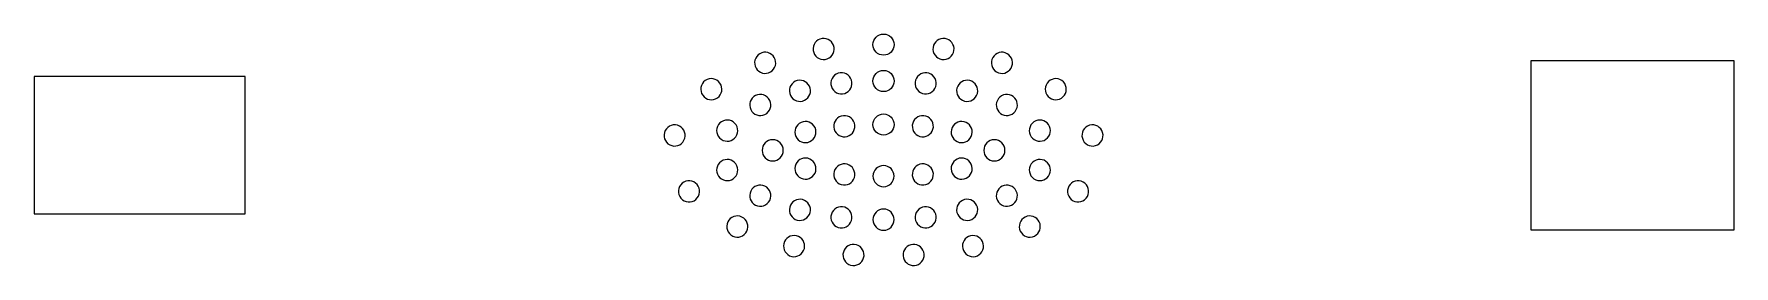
# Model space of a CAD drawing. Header units: millimetres. Extents: x -81 to 81, y -10 to 12.
import ezdxf

# ---------------------------------------------------------------- set-up
doc = ezdxf.new("R2010")
doc.units = ezdxf.units.MM
doc.header["$MEASUREMENT"] = 0
doc.layers.add('layer 1', color=7, linetype='Continuous')

msp = doc.modelspace()

# ---------------------------------------------------------------- linework, layer by layer
at = {"layer": 'layer 1', "color": 250, "lineweight": 20}
for points in [[(61.3485, -6.3212), (80.5985, -6.3212), (80.5985, 9.6788), (61.3485, 9.6788), (61.3485, -6.3212)], [(-80.5124, -4.8212), (-60.5124, -4.8212), (-60.5124, 8.1788), (-80.5124, 8.1788), (-80.5124, -4.8212)]]:
    msp.add_lwpolyline(points, close=True, dxfattribs=at)
for centre in [(0, 11.2), (0, 7.7584), (0, 3.6389)]:
    msp.add_ellipse(centre, major_axis=(0, 1), ratio=1, dxfattribs=at)
for points in [[(-5.8263, 11.7802), (-5.28, 11.861), (-4.7716, 11.4836), (-4.6909, 10.9372), (-4.6909, 10.9372), (-4.6101, 10.3909), (-4.9875, 9.8825), (-5.5339, 9.8018), (-5.5339, 9.8018), (-6.0802, 9.721), (-6.5886, 10.0984), (-6.6693, 10.6448), (-6.6693, 10.6448), (-6.7501, 11.1911), (-6.3727, 11.6995), (-5.8263, 11.7802)], [(5.8263, 11.7802), (6.3727, 11.6995), (6.7501, 11.1911), (6.6693, 10.6448), (6.6693, 10.6448), (6.5886, 10.0984), (6.0802, 9.721), (5.5339, 9.8018), (5.5339, 9.8018), (4.9875, 9.8825), (4.6101, 10.3909), (4.6909, 10.9372), (4.6909, 10.9372), (4.7716, 11.4836), (5.28, 11.861), (5.8263, 11.7802)], [(-11.5406, 10.4265), (-11.0177, 10.604), (-10.4498, 10.324), (-10.2723, 9.801), (-10.2723, 9.801), (-10.0947, 9.278), (-10.3748, 8.7102), (-10.8978, 8.5327), (-10.8978, 8.5327), (-11.4207, 8.3552), (-11.9886, 8.6352), (-12.1661, 9.1582), (-12.1661, 9.1582), (-12.3437, 9.6812), (-12.0636, 10.249), (-11.5406, 10.4265)], [(11.5406, 10.4265), (12.0636, 10.249), (12.3437, 9.6812), (12.1661, 9.1582), (12.1661, 9.1582), (11.9886, 8.6352), (11.4207, 8.3552), (10.8978, 8.5327), (10.8978, 8.5327), (10.3748, 8.7102), (10.0947, 9.278), (10.2723, 9.801), (10.2723, 9.801), (10.4498, 10.324), (11.0177, 10.604), (11.5406, 10.4265)], [(-16.8971, 7.7986), (-16.4457, 8.1167), (-15.8218, 8.0085), (-15.5037, 7.557), (-15.5037, 7.557), (-15.1856, 7.1055), (-15.2938, 6.4817), (-15.7453, 6.1636), (-15.7453, 6.1636), (-16.1967, 5.8455), (-16.8206, 5.9537), (-17.1387, 6.4052), (-17.1387, 6.4052), (-17.4568, 6.8567), (-17.3486, 7.4805), (-16.8971, 7.7986)], [(-4.1041, 8.5311), (-3.5554, 8.5932), (-3.0601, 8.1987), (-2.9979, 7.6499), (-2.9979, 7.6499), (-2.9358, 7.1011), (-3.3303, 6.6059), (-3.8791, 6.5437), (-3.8791, 6.5437), (-4.4278, 6.4816), (-4.9231, 6.8761), (-4.9853, 7.4249), (-4.9853, 7.4249), (-5.0474, 7.9737), (-4.6529, 8.4689), (-4.1041, 8.5311)], [(4.1041, 8.5311), (4.6529, 8.4689), (5.0474, 7.9737), (4.9853, 7.4249), (4.9853, 7.4249), (4.9231, 6.8761), (4.4278, 6.4816), (3.8791, 6.5437), (3.8791, 6.5437), (3.3303, 6.6059), (2.9358, 7.1011), (2.9979, 7.6499), (2.9979, 7.6499), (3.0601, 8.1987), (3.5554, 8.5932), (4.1041, 8.5311)], [(16.8971, 7.7986), (17.3486, 7.4805), (17.4568, 6.8567), (17.1387, 6.4052), (17.1387, 6.4052), (16.8206, 5.9537), (16.1967, 5.8455), (15.7453, 6.1636), (15.7453, 6.1636), (15.2938, 6.4817), (15.1856, 7.1055), (15.5037, 7.557), (15.5037, 7.557), (15.8218, 8.0085), (16.4457, 8.1167), (16.8971, 7.7986)], [(-12.1265, 6.3873), (-11.6307, 6.6305), (-11.0316, 6.4258), (-10.7883, 5.9299), (-10.7883, 5.9299), (-10.5451, 5.4341), (-10.7499, 4.835), (-11.2457, 4.5917), (-11.2457, 4.5917), (-11.7415, 4.3485), (-12.3406, 4.5532), (-12.5839, 5.0491), (-12.5839, 5.0491), (-12.8271, 5.5449), (-12.6223, 6.144), (-12.1265, 6.3873)], [(-8.1717, 7.7999), (-7.6365, 7.9359), (-7.0922, 7.6124), (-6.9561, 7.0771), (-6.9561, 7.0771), (-6.82, 6.5418), (-7.1437, 5.9976), (-7.6789, 5.8615), (-7.6789, 5.8615), (-8.2141, 5.7255), (-8.7584, 6.049), (-8.8945, 6.5843), (-8.8945, 6.5843), (-9.0306, 7.1196), (-8.7069, 7.6638), (-8.1717, 7.7999)], [(8.1717, 7.7999), (8.7069, 7.6638), (9.0306, 7.1196), (8.8945, 6.5843), (8.8945, 6.5843), (8.7584, 6.049), (8.2141, 5.7255), (7.6789, 5.8615), (7.6789, 5.8615), (7.1437, 5.9976), (6.82, 6.5418), (6.9561, 7.0771), (6.9561, 7.0771), (7.0922, 7.6124), (7.6365, 7.9359), (8.1717, 7.7999)], [(12.1265, 6.3873), (12.6223, 6.144), (12.8271, 5.5449), (12.5839, 5.0491), (12.5839, 5.0491), (12.3406, 4.5532), (11.7415, 4.3485), (11.2457, 4.5917), (11.2457, 4.5917), (10.7499, 4.835), (10.5451, 5.4341), (10.7883, 5.9299), (10.7883, 5.9299), (11.0316, 6.4258), (11.6307, 6.6305), (12.1265, 6.3873)], [(-20.7662, 2.8779), (-20.6165, 3.4094), (-20.0642, 3.7191), (-19.5325, 3.5694), (-19.5325, 3.5694), (-19.0009, 3.4197), (-18.6913, 2.8673), (-18.841, 2.3357), (-18.841, 2.3357), (-18.9907, 1.8042), (-19.543, 1.4945), (-20.0747, 1.6442), (-20.0747, 1.6442), (-20.6063, 1.7939), (-20.9159, 2.3463), (-20.7662, 2.8779)], [(-15.6358, 3.6358), (-15.32, 4.0889), (-14.6967, 4.2002), (-14.2436, 3.8844), (-14.2436, 3.8844), (-13.7905, 3.5686), (-13.6792, 2.9453), (-13.995, 2.4922), (-13.995, 2.4922), (-14.3108, 2.0391), (-14.9341, 1.9278), (-15.3872, 2.2436), (-15.3872, 2.2436), (-15.8403, 2.5594), (-15.9516, 3.1827), (-15.6358, 3.6358)], [(-7.6303, 3.9042), (-7.0922, 4.0284), (-6.5552, 3.6928), (-6.431, 3.1547), (-6.431, 3.1547), (-6.3068, 2.6165), (-6.6424, 2.0796), (-7.1805, 1.9554), (-7.1805, 1.9554), (-7.7186, 1.8312), (-8.2556, 2.1668), (-8.3798, 2.7049), (-8.3798, 2.7049), (-8.504, 3.2431), (-8.1684, 3.78), (-7.6303, 3.9042)], [(-3.8101, 4.4775), (-3.2599, 4.5259), (-2.7747, 4.1191), (-2.7262, 3.569), (-2.7262, 3.569), (-2.6778, 3.0188), (-3.0846, 2.5336), (-3.6347, 2.4851), (-3.6347, 2.4851), (-4.1849, 2.4367), (-4.6701, 2.8435), (-4.7186, 3.3936), (-4.7186, 3.3936), (-4.767, 3.9438), (-4.3602, 4.429), (-3.8101, 4.4775)], [(3.8101, 4.4775), (4.3602, 4.429), (4.767, 3.9438), (4.7186, 3.3936), (4.7186, 3.3936), (4.6701, 2.8435), (4.1849, 2.4367), (3.6347, 2.4851), (3.6347, 2.4851), (3.0846, 2.5336), (2.6778, 3.0188), (2.7262, 3.569), (2.7262, 3.569), (2.7747, 4.1191), (3.2599, 4.5259), (3.8101, 4.4775)], [(7.6303, 3.9042), (8.1684, 3.78), (8.504, 3.2431), (8.3798, 2.7049), (8.3798, 2.7049), (8.2556, 2.1668), (7.7186, 1.8312), (7.1805, 1.9554), (7.1805, 1.9554), (6.6424, 2.0796), (6.3068, 2.6165), (6.431, 3.1547), (6.431, 3.1547), (6.5552, 3.6928), (7.0922, 4.0284), (7.6303, 3.9042)], [(15.6358, 3.6358), (15.9516, 3.1827), (15.8403, 2.5594), (15.3872, 2.2436), (15.3872, 2.2436), (14.9341, 1.9278), (14.3108, 2.0391), (13.995, 2.4922), (13.995, 2.4922), (13.6792, 2.9453), (13.7905, 3.5686), (14.2436, 3.8844), (14.2436, 3.8844), (14.6967, 4.2002), (15.32, 4.0889), (15.6358, 3.6358)], [(20.7662, 2.8778), (20.9159, 2.3463), (20.6063, 1.7939), (20.0746, 1.6442), (20.0746, 1.6442), (19.543, 1.4945), (18.9907, 1.8042), (18.841, 2.3358), (18.841, 2.3358), (18.6913, 2.8673), (19.0009, 3.4197), (19.5326, 3.5694), (19.5326, 3.5694), (20.0642, 3.7191), (20.6165, 3.4094), (20.7662, 2.8778)], [(-11.5047, 1.2), (-11.5047, 1.7523), (-11.057, 2.2), (-10.5047, 2.2), (-10.5047, 2.2), (-9.9524, 2.2), (-9.5047, 1.7523), (-9.5047, 1.2), (-9.5047, 1.2), (-9.5047, 0.6477), (-9.9524, 0.2), (-10.5047, 0.2), (-10.5047, 0.2), (-11.057, 0.2), (-11.5047, 0.6477), (-11.5047, 1.2)], [(11.5047, 1.2), (11.5047, 0.6477), (11.057, 0.2), (10.5047, 0.2), (10.5047, 0.2), (9.9524, 0.2), (9.5047, 0.6477), (9.5047, 1.2), (9.5047, 1.2), (9.5047, 1.7523), (9.9524, 2.2), (10.5047, 2.2), (10.5047, 2.2), (11.057, 2.2), (11.5047, 1.7523), (11.5047, 1.2)], [(-15.6358, -1.2358), (-15.9516, -0.7827), (-15.8403, -0.1594), (-15.3872, 0.1564), (-15.3872, 0.1564), (-14.9341, 0.4722), (-14.3108, 0.3609), (-13.995, -0.0922), (-13.995, -0.0922), (-13.6792, -0.5453), (-13.7905, -1.1686), (-14.2436, -1.4844), (-14.2436, -1.4844), (-14.6967, -1.8002), (-15.32, -1.6889), (-15.6358, -1.2358)], [(-7.6303, -1.5042), (-8.1684, -1.38), (-8.504, -0.8431), (-8.3798, -0.3049), (-8.3798, -0.3049), (-8.2556, 0.2332), (-7.7186, 0.5688), (-7.1805, 0.4446), (-7.1805, 0.4446), (-6.6424, 0.3204), (-6.3068, -0.2165), (-6.431, -0.7547), (-6.431, -0.7547), (-6.5552, -1.2928), (-7.0922, -1.6284), (-7.6303, -1.5042)], [(7.6303, -1.5042), (7.0922, -1.6284), (6.5552, -1.2928), (6.431, -0.7547), (6.431, -0.7547), (6.3068, -0.2165), (6.6424, 0.3204), (7.1805, 0.4446), (7.1805, 0.4446), (7.7186, 0.5688), (8.2556, 0.2332), (8.3798, -0.3049), (8.3798, -0.3049), (8.504, -0.8431), (8.1684, -1.38), (7.6303, -1.5042)], [(15.6358, -1.2358), (15.32, -1.6889), (14.6967, -1.8002), (14.2436, -1.4844), (14.2436, -1.4844), (13.7905, -1.1686), (13.6792, -0.5453), (13.995, -0.0922), (13.995, -0.0922), (14.3108, 0.3609), (14.9341, 0.4722), (15.3872, 0.1564), (15.3872, 0.1564), (15.8403, -0.1594), (15.9516, -0.7827), (15.6358, -1.2358)], [(-19.2009, -3.3275), (-19.557, -2.9054), (-19.5034, -2.2745), (-19.0812, -1.9184), (-19.0812, -1.9184), (-18.6591, -1.5623), (-18.0281, -1.6159), (-17.6721, -2.0381), (-17.6721, -2.0381), (-17.316, -2.4602), (-17.3696, -3.0911), (-17.7918, -3.4472), (-17.7918, -3.4472), (-18.2139, -3.8033), (-18.8449, -3.7497), (-19.2009, -3.3275)], [(-3.8101, -2.0775), (-4.3602, -2.029), (-4.767, -1.5438), (-4.7186, -0.9936), (-4.7186, -0.9936), (-4.6701, -0.4435), (-4.1849, -0.0367), (-3.6347, -0.0851), (-3.6347, -0.0851), (-3.0846, -0.1336), (-2.6778, -0.6188), (-2.7262, -1.169), (-2.7262, -1.169), (-2.7747, -1.7191), (-3.2599, -2.1259), (-3.8101, -2.0775)], [(0, -2.2389), (-0.5523, -2.2389), (-1, -1.7912), (-1, -1.2389), (-1, -1.2389), (-1, -0.6866), (-0.5523, -0.2389), (0, -0.2389), (0, -0.2389), (0.5523, -0.2389), (1, -0.6866), (1, -1.2389), (1, -1.2389), (1, -1.7912), (0.5523, -2.2389), (0, -2.2389)], [(3.8101, -2.0775), (3.2599, -2.1259), (2.7747, -1.7191), (2.7262, -1.169), (2.7262, -1.169), (2.6778, -0.6188), (3.0846, -0.1336), (3.6347, -0.0851), (3.6347, -0.0851), (4.1849, -0.0367), (4.6701, -0.4435), (4.7186, -0.9936), (4.7186, -0.9936), (4.767, -1.5438), (4.3602, -2.029), (3.8101, -2.0775)], [(19.2009, -3.3275), (18.8449, -3.7497), (18.2139, -3.8033), (17.7918, -3.4472), (17.7918, -3.4472), (17.3696, -3.0911), (17.316, -2.4602), (17.6721, -2.0381), (17.6721, -2.0381), (18.0281, -1.6159), (18.6591, -1.5623), (19.0812, -1.9184), (19.0812, -1.9184), (19.5034, -2.2745), (19.557, -2.9054), (19.2009, -3.3275)], [(-12.1265, -3.9873), (-12.6223, -3.744), (-12.8271, -3.1449), (-12.5839, -2.6491), (-12.5839, -2.6491), (-12.3406, -2.1532), (-11.7415, -1.9485), (-11.2457, -2.1917), (-11.2457, -2.1917), (-10.7499, -2.435), (-10.5451, -3.0341), (-10.7883, -3.5299), (-10.7883, -3.5299), (-11.0316, -4.0258), (-11.6307, -4.2305), (-12.1265, -3.9873)], [(12.1265, -3.9873), (11.6307, -4.2305), (11.0316, -4.0258), (10.7883, -3.5299), (10.7883, -3.5299), (10.5451, -3.0341), (10.7499, -2.435), (11.2457, -2.1917), (11.2457, -2.1917), (11.7415, -1.9485), (12.3406, -2.1532), (12.5839, -2.6491), (12.5839, -2.6491), (12.8271, -3.1449), (12.6223, -3.744), (12.1265, -3.9873)], [(-8.1717, -5.3999), (-8.7069, -5.2638), (-9.0306, -4.7196), (-8.8945, -4.1843), (-8.8945, -4.1843), (-8.7584, -3.649), (-8.2141, -3.3255), (-7.6789, -3.4615), (-7.6789, -3.4615), (-7.1437, -3.5976), (-6.82, -4.1418), (-6.9561, -4.6771), (-6.9561, -4.6771), (-7.0922, -5.2124), (-7.6365, -5.5359), (-8.1717, -5.3999)], [(-4.1041, -6.1311), (-4.6529, -6.0689), (-5.0474, -5.5737), (-4.9853, -5.0249), (-4.9853, -5.0249), (-4.9231, -4.4761), (-4.4278, -4.0816), (-3.8791, -4.1437), (-3.8791, -4.1437), (-3.3303, -4.2059), (-2.9358, -4.7011), (-2.9979, -5.2499), (-2.9979, -5.2499), (-3.0601, -5.7987), (-3.5554, -6.1932), (-4.1041, -6.1311)], [(0, -6.3584), (-0.5523, -6.3584), (-1, -5.9107), (-1, -5.3584), (-1, -5.3584), (-1, -4.8061), (-0.5523, -4.3584), (0, -4.3584), (0, -4.3584), (0.5523, -4.3584), (1, -4.8061), (1, -5.3584), (1, -5.3584), (1, -5.9107), (0.5523, -6.3584), (0, -6.3584)], [(4.1041, -6.1311), (3.5554, -6.1932), (3.0601, -5.7987), (2.9979, -5.2499), (2.9979, -5.2499), (2.9358, -4.7011), (3.3303, -4.2059), (3.8791, -4.1437), (3.8791, -4.1437), (4.4278, -4.0816), (4.9231, -4.4761), (4.9853, -5.0249), (4.9853, -5.0249), (5.0474, -5.5737), (4.6529, -6.0689), (4.1041, -6.1311)], [(8.1717, -5.3999), (7.6365, -5.5359), (7.0922, -5.2124), (6.9561, -4.6771), (6.9561, -4.6771), (6.82, -4.1418), (7.1437, -3.5976), (7.6789, -3.4615), (7.6789, -3.4615), (8.2141, -3.3255), (8.7584, -3.649), (8.8945, -4.1843), (8.8945, -4.1843), (9.0306, -4.7196), (8.7069, -5.2638), (8.1717, -5.3999)], [(-14.2922, -6.9112), (-14.79, -6.6719), (-14.9996, -6.0745), (-14.7603, -5.5767), (-14.7603, -5.5767), (-14.521, -5.0789), (-13.9235, -4.8694), (-13.4258, -5.1086), (-13.4258, -5.1086), (-12.928, -5.3479), (-12.7184, -5.9453), (-12.9577, -6.4431), (-12.9577, -6.4431), (-13.197, -6.9409), (-13.7945, -7.1504), (-14.2922, -6.9112)], [(14.2922, -6.9112), (13.7945, -7.1504), (13.197, -6.9409), (12.9577, -6.4431), (12.9577, -6.4431), (12.7184, -5.9453), (12.928, -5.3479), (13.4258, -5.1086), (13.4258, -5.1086), (13.9235, -4.8694), (14.521, -5.0789), (14.7603, -5.5767), (14.7603, -5.5767), (14.9996, -6.0745), (14.79, -6.6719), (14.2922, -6.9112)], [(-8.7074, -8.833), (-9.2451, -8.707), (-9.5788, -8.1689), (-9.4528, -7.6312), (-9.4528, -7.6312), (-9.3268, -7.0935), (-8.7887, -6.7598), (-8.251, -6.8858), (-8.251, -6.8858), (-7.7133, -7.0118), (-7.3796, -7.5499), (-7.5056, -8.0876), (-7.5056, -8.0876), (-7.6316, -8.6253), (-8.1697, -8.959), (-8.7074, -8.833)], [(-2.9187, -9.6969), (-3.4695, -9.6576), (-3.8843, -9.1792), (-3.8451, -8.6283), (-3.8451, -8.6283), (-3.8058, -8.0774), (-3.3274, -7.6627), (-2.7765, -7.7019), (-2.7765, -7.7019), (-2.2257, -7.7412), (-1.8109, -8.2196), (-1.8501, -8.7705), (-1.8501, -8.7705), (-1.8894, -9.3214), (-2.3678, -9.7361), (-2.9187, -9.6969)], [(2.9187, -9.6969), (2.3678, -9.7361), (1.8894, -9.3214), (1.8501, -8.7705), (1.8501, -8.7705), (1.8109, -8.2196), (2.2257, -7.7412), (2.7765, -7.7019), (2.7765, -7.7019), (3.3274, -7.6627), (3.8058, -8.0774), (3.8451, -8.6283), (3.8451, -8.6283), (3.8843, -9.1792), (3.4695, -9.6576), (2.9187, -9.6969)], [(8.7074, -8.833), (8.1697, -8.959), (7.6316, -8.6253), (7.5056, -8.0876), (7.5056, -8.0876), (7.3795, -7.5499), (7.7133, -7.0118), (8.251, -6.8858), (8.251, -6.8858), (8.7887, -6.7598), (9.3268, -7.0935), (9.4528, -7.6312), (9.4528, -7.6312), (9.5789, -8.1689), (9.2451, -8.707), (8.7074, -8.833)]]:
    msp.add_open_spline(points, degree=3, knots=[0, 0, 0, 0, 0.2, 0.2, 0.2, 0.2, 0.4, 0.4, 0.4, 0.4, 0.6, 0.6, 0.6, 0.6, 1, 1, 1, 1], dxfattribs=at)

doc.saveas('drawing.dxf')
